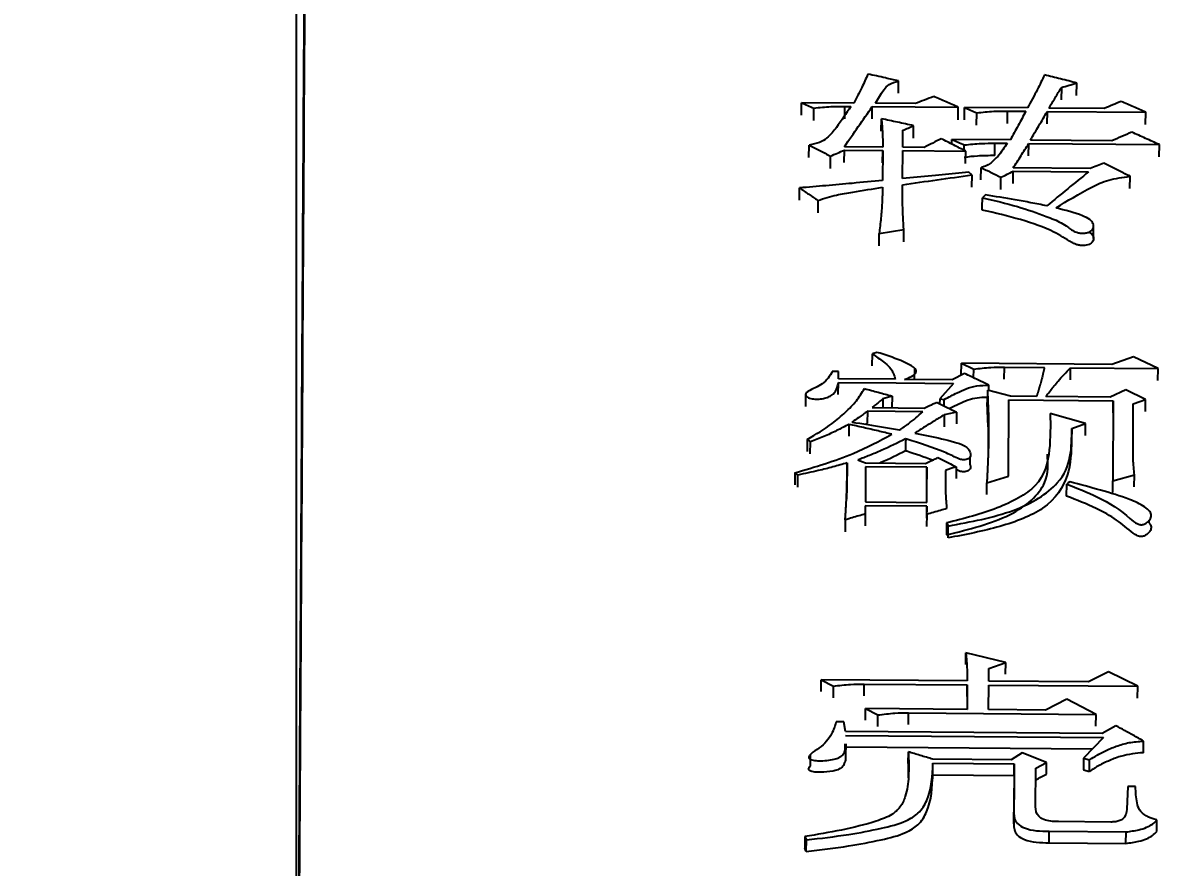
# Model space of a CAD drawing. Header units: millimetres. Extents: x 1726 to 4771, y 590 to 2743.
# Drawn here: x 2452.31 to 2460.39, y 2326.67 to 2332.62 of the extents above; entities that cross this region are included whole.
import ezdxf

# ---------------------------------------------------------------- set-up
doc = ezdxf.new("R2010")
doc.units = ezdxf.units.MM
doc.layers.add('AM_5', color=3, linetype='Continuous', lineweight=25)
doc.styles.add('SLDTEXTSTYLE1', font='txt.shx', dxfattribs={"width": 0.7, "bigfont": 'gbcbig.shx'})
doc.dimstyles.new('SLDDIMSTYLE12$0', dxfattribs={"dimtxt": 12, "dimasz": 10, "dimexe": 0, "dimexo": 0.0625, "dimgap": 0.875, "dimtad": 1, "dimdec": 1, "dimlfac": 1.8, "dimrnd": 1e-09, "dimzin": 12, "dimdsep": 46, "dimtxsty": 'SLDTEXTSTYLE1', "dimcen": 0.09, "dimdle": 8.16, "dimclrd": 3, "dimclre": 3, "dimadec": 0, "dimazin": 3, "dimtfac": 1, "dimtdec": 1, "dimtofl": 0, "dimtmove": 0, "dimatfit": 3, "dimfxl": 0, "dimfrac": 2, "dimtolj": 1, "dimlwd": 5, "dimlwe": 5, "dimarcsym": 0})

# ---------------------------------------------------------------- blocks, each defined once
blk = doc.blocks.new('*D50')
at = {"layer": 'AM_5', "color": 3, "lineweight": 5, "transparency": 16777216}
blk.add_line((2709.5179, 2483.6796), (2315.1182, 2483.6796), dxfattribs=at)
at = {"layer": 'AM_5', "color": 3, "linetype": 'Continuous', "lineweight": 5, "transparency": 16777216}
for p, q in [((2315.1182, 2473.6796), (2315.1182, 2159.8939)), ((2721.1936, 2149.8939), (2315.1182, 2149.8939))]:
    blk.add_line(p, q, dxfattribs=at)
at = {"layer": 'AM_5', "color": 3, "transparency": 16777216}
for points in [[(2313.4515, 2473.6796), (2316.7848, 2473.6796), (2315.1182, 2483.6796)], [(2313.4515, 2159.8939), (2316.7848, 2159.8939), (2315.1182, 2149.8939)]]:
    blk.add_solid(points, dxfattribs=at)
at = {"layer": 'Defpoints', "color": 0, "transparency": 16777216}
for p in [(2709.5804, 2483.6796), (2315.1182, 2149.8939), (2721.2561, 2149.8939)]:
    blk.add_point(p, dxfattribs=at)
at = {"layer": 'AM_5', "color": 0, "transparency": 16777216, "insert": (2300.5289, 2316.7867), "char_height": 12, "attachment_point": 5, "rotation": 90, "style": 'SLDTEXTSTYLE1'}
blk.add_mtext('\\A1;{\\H2.28571x;335}', dxfattribs=at)

msp = doc.modelspace()

# ---------------------------------------------------------------- linework, layer by layer
at = {"color": 7, "linetype": 'Continuous', "lineweight": 25}
for p, q in [((2454.2371, 2279.2009), (2454.2371, 2338.3168)), ((2458.4758, 2332.1236), (2458.4766, 2332.2112)), ((2459.7304, 2332.1085), (2459.7312, 2332.1961)), ((2459.6228, 2332.1643), (2459.622, 2332.0768)), ((2457.7933, 2331.9704), (2457.7941, 2332.0578)), ((2458.1619, 2332.0547), (2457.7941, 2332.0578)), ((2457.8796, 2331.9321), (2457.8804, 2332.0195)), ((2458.0968, 2332.0318), (2458.096, 2331.9444)), ((2458.0968, 2332.0318), (2458.1401, 2332.0314)), ((2458.2907, 2331.9428), (2458.2915, 2332.0302)), ((2458.2915, 2332.0302), (2458.8973, 2332.0251)), ((2458.5945, 2332.0511), (2458.3133, 2332.0535)), ((2458.8965, 2331.9378), (2458.8973, 2332.0251)), ((2458.9398, 2331.9374), (2458.9406, 2332.0248)), ((2459.384, 2332.0211), (2458.9406, 2332.0248)), ((2459.9249, 2332.0166), (2459.5355, 2332.0198)), ((2458.3552, 2331.8576), (2458.356, 2331.9448)), ((2459.0261, 2331.8991), (2459.0269, 2331.9864)), ((2459.2425, 2331.9114), (2459.2433, 2331.9987)), ((2459.2433, 2331.9987), (2459.3731, 2331.9976)), ((2459.5237, 2331.9091), (2459.5245, 2331.9964)), ((2459.5245, 2331.9964), (2460.2168, 2331.9906)), ((2460.216, 2331.9033), (2460.2168, 2331.9906)), ((2458.5063, 2331.7442), (2458.5069, 2331.8631)), ((2458.5821, 2331.8085), (2458.5828, 2331.8956)), ((2458.8524, 2331.7658), (2458.8527, 2331.7985)), ((2459.2638, 2331.7951), (2458.8527, 2331.7985)), ((2459.1547, 2331.6852), (2459.1555, 2331.7722)), ((2459.1555, 2331.7722), (2459.242, 2331.7715)), ((2459.9777, 2331.7891), (2459.4044, 2331.7939)), ((2457.8456, 2331.6724), (2457.8464, 2331.7593)), ((2458.0943, 2331.6369), (2458.0951, 2331.7238)), ((2458.0951, 2331.7238), (2458.3655, 2331.7215)), ((2458.3656, 2331.7454), (2458.0952, 2331.7477)), ((2458.3655, 2331.7215), (2458.3643, 2331.5105)), ((2458.3647, 2331.6347), (2458.3655, 2331.7215)), ((2458.505, 2331.5238), (2458.5061, 2331.7204)), ((2458.5061, 2331.7204), (2458.9496, 2331.7167)), ((2458.6577, 2331.743), (2458.5063, 2331.7442)), ((2458.9387, 2331.7222), (2458.939, 2331.7597)), ((2458.9488, 2331.6298), (2458.9496, 2331.7167)), ((2459.3926, 2331.6832), (2459.3934, 2331.7702)), ((2459.3934, 2331.7702), (2460.3129, 2331.7625)), ((2460.3121, 2331.6756), (2460.3129, 2331.7625)), ((2457.9967, 2331.5948), (2457.9975, 2331.6816)), ((2458.9919, 2331.5486), (2458.9704, 2331.568)), ((2458.9919, 2331.5486), (2458.9911, 2331.462)), ((2459.0563, 2331.5138), (2459.0571, 2331.6009)), ((2459.1966, 2331.4458), (2459.1974, 2331.5324)), ((2459.2842, 2331.575), (2459.8142, 2331.5706)), ((2459.8251, 2331.5945), (2459.2843, 2331.599)), ((2460.1053, 2331.4527), (2460.1061, 2331.5393)), ((2457.7791, 2331.3709), (2457.7799, 2331.4574)), ((2457.909, 2331.3692), (2457.9082, 2331.2829)), ((2459.0885, 2331.4078), (2459.0667, 2331.3886)), ((2458.3397, 2331.0502), (2458.3405, 2331.1362)), ((2458.513, 2331.0781), (2458.5137, 2331.1642)), ((2459.8488, 2331.1), (2459.8496, 2331.1867)), ((2458.2915, 2330.2044), (2458.2923, 2330.2893)), ((2458.3248, 2330.2992), (2458.2923, 2330.2893)), ((2460.1311, 2330.2689), (2459.9793, 2330.2142)), ((2460.3037, 2330.186), (2460.1311, 2330.2689)), ((2458.0535, 2330.1638), (2458.0103, 2330.1642)), ((2458.0532, 2330.1126), (2458.0535, 2330.1638)), ((2458.5895, 2330.1082), (2458.5902, 2330.1871)), ((2458.9185, 2330.1398), (2458.9193, 2330.223)), ((2458.9193, 2330.223), (2459.0056, 2330.1814)), ((2459.9793, 2330.2142), (2458.9193, 2330.223)), ((2459.005, 2330.1202), (2459.0056, 2330.1814)), ((2459.2212, 2330.1102), (2459.222, 2330.195)), ((2459.222, 2330.195), (2459.5033, 2330.1926)), ((2459.6864, 2330.1063), (2459.6871, 2330.1911)), ((2459.6871, 2330.1911), (2460.3037, 2330.186)), ((2460.3029, 2330.1012), (2460.3037, 2330.186)), ((2458.0523, 2330.0023), (2458.0531, 2330.087)), ((2458.4535, 2330.1093), (2458.0532, 2330.1126)), ((2458.8537, 2330.106), (2458.5184, 2330.1088)), ((2458.8644, 2330.0803), (2458.7664, 2329.9731)), ((2458.9405, 2330.1513), (2458.8537, 2330.106)), ((2457.8216, 2330.0036), (2457.8208, 2329.9185)), ((2459.1021, 2330.0321), (2459.1013, 2329.9475)), ((2459.2641, 2329.9896), (2459.1021, 2330.0321)), ((2459.1127, 2330.0293), (2459.1131, 2330.0679)), ((2460.0756, 2330.0342), (2459.9672, 2329.9837)), ((2460.2159, 2329.9662), (2460.0756, 2330.0342)), ((2458.3661, 2329.9713), (2458.3655, 2329.9094)), ((2458.4311, 2329.9914), (2458.4304, 2329.9089)), ((2458.7664, 2329.9731), (2458.766, 2329.9371)), ((2458.7664, 2329.9731), (2458.7988, 2329.9677)), ((2459.1067, 2329.7759), (2459.1013, 2329.947)), ((2459.2499, 2329.4276), (2459.2531, 2329.9639)), ((2459.2531, 2329.9639), (2459.9886, 2329.9578)), ((2459.4479, 2329.988), (2459.2641, 2329.9896)), ((2459.9672, 2329.9837), (2459.5129, 2329.9875)), ((2459.9886, 2329.9578), (2459.9853, 2329.3952)), ((2459.9879, 2329.8733), (2459.9886, 2329.9578)), ((2460.1272, 2329.6195), (2460.1291, 2329.936)), ((2460.1291, 2329.936), (2460.2159, 2329.9662)), ((2460.2151, 2329.8817), (2460.2159, 2329.9662)), ((2458.2574, 2329.8845), (2458.2566, 2329.8)), ((2458.6468, 2329.8812), (2458.2574, 2329.8845)), ((2458.29, 2329.91), (2458.6578, 2329.907)), ((2458.7981, 2329.8593), (2458.7974, 2329.7749)), ((2458.8848, 2329.8792), (2458.884, 2329.7948)), ((2459.793, 2329.7992), (2459.5446, 2329.8686)), ((2458.127, 2329.7923), (2458.1263, 2329.708)), ((2458.2566, 2329.7995), (2458.247, 2329.7925)), ((2459.6954, 2329.7637), (2459.6946, 2329.6794)), ((2459.6954, 2329.7637), (2459.793, 2329.7992)), ((2459.7922, 2329.7148), (2459.793, 2329.7992)), ((2457.8343, 2329.6855), (2457.8559, 2329.6697)), ((2457.8551, 2329.5855), (2457.8559, 2329.6697)), ((2458.1146, 2329.5211), (2458.1138, 2329.4371)), ((2458.2444, 2329.5201), (2458.6663, 2329.5165)), ((2458.9806, 2329.5065), (2458.9811, 2329.5648)), ((2457.7464, 2329.4507), (2457.7456, 2329.3663)), ((2457.7464, 2329.4507), (2457.7679, 2329.4347)), ((2457.7671, 2329.3508), (2457.7679, 2329.4347)), ((2458.2442, 2329.4938), (2458.2428, 2329.2459)), ((2458.6769, 2329.4902), (2458.2442, 2329.4938)), ((2458.6754, 2329.2423), (2458.6769, 2329.4902)), ((2458.6769, 2329.4902), (2458.6762, 2329.4062)), ((2458.8825, 2329.4938), (2458.8817, 2329.4098)), ((2459.9853, 2329.3952), (2460.137, 2329.436)), ((2460.1362, 2329.3521), (2460.137, 2329.436)), ((2459.0974, 2329.2976), (2459.0982, 2329.3815)), ((2459.0982, 2329.3815), (2459.2499, 2329.4276)), ((2459.6598, 2329.2873), (2459.6606, 2329.3715)), ((2459.9845, 2329.3113), (2459.9853, 2329.3952)), ((2458.2426, 2329.2194), (2458.2422, 2329.161)), ((2458.6753, 2329.2158), (2458.2426, 2329.2194)), ((2458.2428, 2329.2459), (2458.6754, 2329.2423)), ((2458.6753, 2329.2158), (2458.6745, 2329.1322)), ((2458.6749, 2329.1574), (2458.6753, 2329.2158)), ((2458.1014, 2329.1196), (2458.1006, 2329.0361)), ((2458.2422, 2329.161), (2458.2415, 2329.0774)), ((2458.6749, 2329.1574), (2458.6741, 2329.0738)), ((2460.2407, 2329.0988), (2460.2409, 2329.1168)), ((2460.2415, 2329.181), (2460.2415, 2329.183)), ((2458.8251, 2328.9928), (2458.8259, 2329.0763)), ((2458.9494, 2328.1011), (2458.9502, 2328.1837)), ((2459.231, 2328.1153), (2458.9502, 2328.1837)), ((2459.1112, 2327.9836), (2459.1118, 2328.0721)), ((2459.1118, 2328.0721), (2459.231, 2328.1153)), ((2459.2303, 2328.0327), (2459.231, 2328.1153)), ((2457.9314, 2327.9111), (2457.9322, 2327.9934)), ((2457.9322, 2327.9934), (2458.0185, 2327.9484)), ((2458.9598, 2327.9849), (2457.9322, 2327.9934)), ((2459.8143, 2327.9778), (2459.1112, 2327.9836)), ((2459.9554, 2328.0485), (2459.8143, 2327.9778)), ((2460.1603, 2327.9472), (2459.9554, 2328.0485)), ((2458.0177, 2327.866), (2458.0185, 2327.9484)), ((2458.2341, 2327.8808), (2458.2349, 2327.9632)), ((2458.2349, 2327.9632), (2458.9596, 2327.9572)), ((2458.9596, 2327.9572), (2458.9586, 2327.7848)), ((2458.9589, 2327.8748), (2458.9596, 2327.9572)), ((2459.11, 2327.7835), (2459.1111, 2327.9559)), ((2459.1111, 2327.9559), (2460.1603, 2327.9472)), ((2460.1595, 2327.8648), (2460.1603, 2327.9472)), ((2459.6621, 2327.8569), (2459.5102, 2327.7802)), ((2459.867, 2327.7494), (2459.6621, 2327.8569)), ((2458.2439, 2327.7086), (2458.2446, 2327.7907)), ((2458.2446, 2327.7907), (2458.3309, 2327.7454)), ((2458.9586, 2327.7848), (2458.2446, 2327.7907)), ((2458.3301, 2327.6633), (2458.3309, 2327.7454)), ((2458.5466, 2327.6782), (2458.5473, 2327.7603)), ((2458.5473, 2327.7603), (2459.867, 2327.7494)), ((2459.5102, 2327.7802), (2459.11, 2327.7835)), ((2459.8662, 2327.6672), (2459.867, 2327.7494)), ((2458.0926, 2327.6971), (2458.0385, 2327.6975)), ((2458.103, 2327.6298), (2458.0926, 2327.6971)), ((2460.0071, 2327.6699), (2459.9094, 2327.6148)), ((2458.1028, 2327.6017), (2459.9201, 2327.5866)), ((2459.9094, 2327.6148), (2458.103, 2327.6298)), ((2459.9201, 2327.5866), (2459.7785, 2327.4416)), ((2458.1063, 2327.4603), (2458.1071, 2327.5427)), ((2459.8408, 2327.5053), (2458.1068, 2327.5198)), ((2460.2004, 2327.4799), (2460.2012, 2327.5618)), ((2457.8553, 2327.4668), (2457.8545, 2327.3845)), ((2458.5449, 2327.4038), (2458.5456, 2327.4856)), ((2459.27, 2327.4289), (2458.7184, 2327.4335)), ((2459.3461, 2327.479), (2459.27, 2327.4289)), ((2459.5187, 2327.4099), (2459.3461, 2327.479)), ((2459.7785, 2327.4416), (2459.7778, 2327.3598)), ((2459.7785, 2327.4416), (2459.8217, 2327.4299)), ((2459.821, 2327.3482), (2459.8217, 2327.4299)), ((2458.5449, 2327.4038), (2458.5455, 2327.3028)), ((2458.7174, 2327.3236), (2458.7182, 2327.4053)), ((2458.7178, 2327.2956), (2458.7186, 2327.3778)), ((2458.7182, 2327.4053), (2459.2915, 2327.4005)), ((2459.2915, 2327.4005), (2459.2894, 2327.0599)), ((2459.2907, 2327.3188), (2459.2915, 2327.4005)), ((2459.4411, 2327.0986), (2459.4428, 2327.371)), ((2459.4428, 2327.371), (2459.5187, 2327.4099)), ((2459.518, 2327.3282), (2459.5187, 2327.4099)), ((2459.7778, 2327.3598), (2459.821, 2327.3482)), ((2458.7174, 2327.3236), (2459.2907, 2327.3188)), ((2459.2907, 2327.3188), (2459.2886, 2326.9787)), ((2460.1451, 2327.2406), (2460.091, 2327.241)), ((2459.2893, 2327.0464), (2459.2885, 2326.965)), ((2459.2886, 2326.9787), (2459.2894, 2327.0599)), ((2459.9704, 2326.9914), (2459.6027, 2326.9945)), ((2460.2943, 2326.9247), (2460.2951, 2327.0059)), ((2457.8171, 2326.8891), (2457.8278, 2326.866)), ((2457.827, 2326.785), (2457.8278, 2326.866)), ((2459.5366, 2326.8453), (2459.5373, 2326.9264)), ((2459.5373, 2326.9264), (2460.0782, 2326.9219)), ((2460.0774, 2326.8408), (2460.0782, 2326.9219)), ((2457.827, 2326.785), (2457.8164, 2326.8081)), ((2459.5366, 2326.8453), (2460.0774, 2326.8408))]:
    msp.add_line(p, q, dxfattribs=at)
at = {"color": 7, "linetype": 'Continuous', "lineweight": 25, "flags": 128}
for points in [[(2458.9704, 2331.568), (2458.7377, 2331.5459), (2458.505, 2331.5238)], [(2459.2834, 2331.4883), (2459.2836, 2331.5099), (2459.2838, 2331.5319), (2459.2842, 2331.575)], [(2459.0659, 2331.3022), (2459.0661, 2331.3234), (2459.0663, 2331.3451), (2459.0665, 2331.3669), (2459.0667, 2331.3886)], [(2458.3405, 2331.1362), (2458.4271, 2331.1502), (2458.5137, 2331.1642)], [(2458.0531, 2330.087), (2458.4587, 2330.0836), (2458.8644, 2330.0803)], [(2458.4311, 2329.9914), (2458.3986, 2329.9813), (2458.3661, 2329.9713)], [(2458.7984, 2329.9214), (2458.7985, 2329.9399), (2458.7988, 2329.9677)], [(2458.8848, 2329.8792), (2458.8415, 2329.8693), (2458.7981, 2329.8593)], [(2457.8343, 2329.6855), (2457.834, 2329.6547), (2457.8338, 2329.6278), (2457.8336, 2329.6013)], [(2458.5268, 2329.6902), (2458.5265, 2329.6655), (2458.5263, 2329.6407), (2458.526, 2329.6056)], [(2458.1904, 2329.5415), (2458.2174, 2329.5308), (2458.2444, 2329.5201)], [(2458.8825, 2329.4938), (2458.8445, 2329.481), (2458.8066, 2329.4681)], [(2459.6823, 2329.3872), (2459.6714, 2329.3793), (2459.6606, 2329.3715)], [(2458.8152, 2329.0977), (2458.8149, 2329.0636), (2458.8146, 2329.0387), (2458.8144, 2329.0142)], [(2457.8171, 2326.8891), (2457.8168, 2326.8557), (2457.8166, 2326.8319), (2457.8164, 2326.8081)]]:
    msp.add_lwpolyline(points, dxfattribs=at)
at = {"color": 7, "linetype": 'Continuous', "lineweight": 25}
for points, knots in [([(2454.322, 2341.0656), (2454.3233, 2340.8359), (2454.3263, 2340.3377), (2454.3229, 2338.8801), (2454.3158, 2336.931), (2454.3067, 2334.9759), (2454.2912, 2332.0855), (2454.2754, 2329.3967), (2454.2561, 2326.282), (2454.2438, 2324.4175), (2454.2371, 2323.4039)], [0, 0, 0, 0, 0.143886, 0.311959, 0.395914, 0.563991, 0.647947, 0.816024, 0.899979, 1, 1, 1, 1]), ([(2454.2371, 2323.6491), (2454.2435, 2324.6243), (2454.2553, 2326.4352), (2454.2739, 2329.4595), (2454.289, 2332.0737), (2454.3035, 2334.8633), (2454.314, 2337.197), (2454.3186, 2338.8692), (2454.3194, 2340.1128), (2454.316, 2340.4141), (2454.3137, 2340.6181)], [0, 0, 0, 0, 0.095085, 0.176588, 0.339758, 0.42126, 0.584429, 0.747594, 0.829097, 1, 1, 1, 1]), ([(2458.2604, 2332.2595), (2458.2468, 2332.2277), (2458.2253, 2332.1776), (2458.1907, 2332.1095), (2458.1715, 2332.073), (2458.1619, 2332.0547)], [0, 0, 0, 0, 0.465077, 0.7325155, 1, 1, 1, 1]), ([(2458.4765, 2332.2112), (2458.4459, 2332.218), (2458.3945, 2332.2295), (2458.3225, 2332.2457), (2458.2811, 2332.2549), (2458.2604, 2332.2595)], [0, 0, 0, 0, 0.425233, 0.712616, 1, 1, 1, 1]), ([(2458.3133, 2332.0535), (2458.3322, 2332.0855), (2458.3587, 2332.1302), (2458.4039, 2332.1885), (2458.4521, 2332.2036), (2458.4765, 2332.2112)], [0, 0, 0, 0, 0.554938, 0.774738, 1, 1, 1, 1]), ([(2459.5044, 2332.2538), (2459.4878, 2332.2187), (2459.4613, 2332.1623), (2459.4195, 2332.0848), (2459.3959, 2332.0423), (2459.384, 2332.0211)], [0, 0, 0, 0, 0.452168, 0.726066, 1, 1, 1, 1]), ([(2459.7312, 2332.1961), (2459.6934, 2332.2057), (2459.6178, 2332.225), (2459.5422, 2332.2442), (2459.5044, 2332.2538)], [0, 0, 0, 0, 0.499999, 1, 1, 1, 1]), ([(2459.6228, 2332.1643), (2459.6409, 2332.1696), (2459.677, 2332.1802), (2459.7131, 2332.1908), (2459.7312, 2332.1961)], [0, 0, 0, 0, 0.499998, 1, 1, 1, 1]), ([(2458.7246, 2332.1017), (2458.703, 2332.0932), (2458.6596, 2332.0764), (2458.6162, 2332.0596), (2458.5945, 2332.0511)], [0, 0, 0, 0, 0.499998, 1, 1, 1, 1]), ([(2458.8973, 2332.0251), (2458.8685, 2332.0379), (2458.811, 2332.0634), (2458.7534, 2332.0889), (2458.7246, 2332.1017)], [0, 0, 0, 0, 0.5, 1, 1, 1, 1]), ([(2459.5355, 2332.0198), (2459.55, 2332.044), (2459.5792, 2332.0923), (2459.6083, 2332.1403), (2459.6228, 2332.1643)], [0, 0, 0, 0, 0.499999, 1, 1, 1, 1]), ([(2457.7941, 2332.0578), (2457.8085, 2332.0514), (2457.8373, 2332.0386), (2457.866, 2332.0259), (2457.8804, 2332.0195)], [0, 0, 0, 0, 0.5, 1, 1, 1, 1]), ([(2458.1401, 2332.0314), (2458.1079, 2331.9817), (2458.0587, 2331.906), (2457.9901, 2331.8196), (2457.9241, 2331.7743), (2457.8726, 2331.7643), (2457.8465, 2331.7593)], [0, 0, 0, 0, 0.493619, 0.752072, 0.87418, 1, 1, 1, 1]), ([(2457.8804, 2332.0195), (2457.9202, 2332.0238), (2457.9914, 2332.0316), (2458.0645, 2332.0317), (2458.0968, 2332.0318)], [0, 0, 0, 0, 0.558835, 1, 1, 1, 1]), ([(2458.0952, 2331.7477), (2458.1279, 2331.795), (2458.1934, 2331.8896), (2458.2588, 2331.9833), (2458.2915, 2332.0302)], [0, 0, 0, 0, 0.5, 1, 1, 1, 1]), ([(2458.9406, 2332.0248), (2458.9549, 2332.0184), (2458.9837, 2332.0056), (2459.0125, 2331.9928), (2459.0269, 2331.9864)], [0, 0, 0, 0, 0.5, 1, 1, 1, 1]), ([(2460.0442, 2332.0672), (2460.0243, 2332.0588), (2459.9845, 2332.0419), (2459.9448, 2332.025), (2459.9249, 2332.0166)], [0, 0, 0, 0, 0.499999, 1, 1, 1, 1]), ([(2460.2168, 2331.9906), (2460.188, 2332.0034), (2460.1305, 2332.029), (2460.0729, 2332.0545), (2460.0442, 2332.0672)], [0, 0, 0, 0, 0.5, 1, 1, 1, 1]), ([(2458.356, 2331.9448), (2458.3574, 2331.9279), (2458.3604, 2331.8942), (2458.3645, 2331.8278), (2458.3652, 2331.7781), (2458.3656, 2331.7454)], [0, 0, 0, 0, 0.2547769, 0.5095601, 1, 1, 1, 1]), ([(2458.5828, 2331.8956), (2458.545, 2331.9038), (2458.4694, 2331.9202), (2458.3938, 2331.9366), (2458.356, 2331.9448)], [0, 0, 0, 0, 0.499999, 1, 1, 1, 1]), ([(2459.0269, 2331.9864), (2459.0667, 2331.9907), (2459.1378, 2331.9985), (2459.211, 2331.9986), (2459.2433, 2331.9987)], [0, 0, 0, 0, 0.558835, 1, 1, 1, 1]), ([(2459.3731, 2331.9976), (2459.3549, 2331.964), (2459.3184, 2331.8967), (2459.282, 2331.829), (2459.2638, 2331.7951)], [0, 0, 0, 0, 0.5, 1, 1, 1, 1]), ([(2459.4044, 2331.7939), (2459.4244, 2331.8278), (2459.4645, 2331.8955), (2459.5045, 2331.9627), (2459.5245, 2331.9964)], [0, 0, 0, 0, 0.5, 1, 1, 1, 1]), ([(2458.5069, 2331.8631), (2458.5196, 2331.8685), (2458.5449, 2331.8794), (2458.5702, 2331.8902), (2458.5828, 2331.8956)], [0, 0, 0, 0, 0.500001, 1, 1, 1, 1]), ([(2458.777, 2331.8039), (2458.7571, 2331.7937), (2458.7174, 2331.7735), (2458.6776, 2331.7531), (2458.6577, 2331.743)], [0, 0, 0, 0, 0.499998, 1, 1, 1, 1]), ([(2458.9496, 2331.7167), (2458.9209, 2331.7312), (2458.8633, 2331.7603), (2458.8058, 2331.7894), (2458.777, 2331.8039)], [0, 0, 0, 0, 0.5, 1, 1, 1, 1]), ([(2458.8527, 2331.7985), (2458.8671, 2331.792), (2458.8959, 2331.7791), (2458.9247, 2331.7662), (2458.939, 2331.7597)], [0, 0, 0, 0, 0.5, 1, 1, 1, 1]), ([(2458.939, 2331.7597), (2458.9788, 2331.7641), (2459.05, 2331.772), (2459.1232, 2331.7721), (2459.1555, 2331.7722)], [0, 0, 0, 0, 0.558835, 1, 1, 1, 1]), ([(2460.1187, 2331.8497), (2460.0952, 2331.8396), (2460.0482, 2331.8194), (2460.0012, 2331.7992), (2459.9777, 2331.7891)], [0, 0, 0, 0, 0.499999, 1, 1, 1, 1]), ([(2460.3129, 2331.7625), (2460.2805, 2331.7771), (2460.2158, 2331.8062), (2460.151, 2331.8352), (2460.1187, 2331.8497)], [0, 0, 0, 0, 0.5, 1, 1, 1, 1]), ([(2457.8465, 2331.7593), (2457.8716, 2331.7463), (2457.922, 2331.7205), (2457.9723, 2331.6946), (2457.9975, 2331.6816)], [0, 0, 0, 0, 0.4999996, 1, 1, 1, 1]), ([(2457.9975, 2331.6816), (2458.0138, 2331.6886), (2458.0463, 2331.7027), (2458.0788, 2331.7168), (2458.0951, 2331.7238)], [0, 0, 0, 0, 0.500002, 1, 1, 1, 1]), ([(2459.242, 2331.7715), (2459.2216, 2331.7405), (2459.1905, 2331.6932), (2459.1384, 2331.6418), (2459.1015, 2331.6129), (2459.072, 2331.605), (2459.0571, 2331.6009)], [0, 0, 0, 0, 0.494008, 0.754052, 0.875824, 1, 1, 1, 1]), ([(2459.2843, 2331.599), (2459.3025, 2331.6276), (2459.3389, 2331.6849), (2459.3752, 2331.7418), (2459.3934, 2331.7702)], [0, 0, 0, 0, 0.5, 1, 1, 1, 1]), ([(2459.1547, 2331.6848), (2459.1136, 2331.6846), (2459.0403, 2331.6842), (2458.9694, 2331.6759), (2458.9383, 2331.6723)], [0, 0, 0, 0, 0.5610853, 1, 1, 1, 1]), ([(2459.9227, 2331.6321), (2459.9064, 2331.6258), (2459.8739, 2331.6133), (2459.8414, 2331.6008), (2459.8251, 2331.5945)], [0, 0, 0, 0, 0.499999, 1, 1, 1, 1]), ([(2460.1061, 2331.5393), (2460.0825, 2331.5513), (2460.0401, 2331.5727), (2459.979, 2331.6036), (2459.9415, 2331.6226), (2459.9227, 2331.6321)], [0, 0, 0, 0, 0.386049, 0.693024, 1, 1, 1, 1]), ([(2458.5048, 2331.4803), (2458.5859, 2331.4917), (2458.7483, 2331.5145), (2458.9107, 2331.5372), (2458.9919, 2331.5486)], [0, 0, 0, 0, 0.5, 1, 1, 1, 1]), ([(2459.0571, 2331.6009), (2459.0691, 2331.5951), (2459.0932, 2331.5833), (2459.1399, 2331.5605), (2459.1747, 2331.5435), (2459.1974, 2331.5324)], [0, 0, 0, 0, 0.2570939, 0.5141878, 1, 1, 1, 1]), ([(2459.1974, 2331.5324), (2459.2118, 2331.5395), (2459.2408, 2331.5537), (2459.2697, 2331.5679), (2459.2842, 2331.575)], [0, 0, 0, 0, 0.500001, 1, 1, 1, 1]), ([(2459.8142, 2331.5706), (2459.7653, 2331.5309), (2459.6675, 2331.4515), (2459.5696, 2331.3714), (2459.5207, 2331.3314)], [0, 0, 0, 0, 0.5, 1, 1, 1, 1]), ([(2459.5856, 2331.3163), (2459.6659, 2331.3664), (2459.7783, 2331.4366), (2459.9511, 2331.5183), (2460.054, 2331.5322), (2460.1061, 2331.5393)], [0, 0, 0, 0, 0.553442, 0.773992, 1, 1, 1, 1]), ([(2458.3643, 2331.5105), (2458.2932, 2331.5034), (2458.1605, 2331.4901), (2457.9656, 2331.4728), (2457.8418, 2331.4625), (2457.7799, 2331.4574)], [0, 0, 0, 0, 0.366425, 0.683185, 1, 1, 1, 1]), ([(2457.7799, 2331.4574), (2457.8014, 2331.4427), (2457.8444, 2331.4134), (2457.8875, 2331.384), (2457.909, 2331.3692)], [0, 0, 0, 0, 0.5, 1, 1, 1, 1]), ([(2457.909, 2331.3692), (2457.9518, 2331.3829), (2458.0291, 2331.4075), (2458.1859, 2331.4339), (2458.2944, 2331.4511), (2458.364, 2331.4622)], [0, 0, 0, 0, 0.308167, 0.555958, 1, 1, 1, 1]), ([(2458.364, 2331.4622), (2458.3633, 2331.4257), (2458.362, 2331.3534), (2458.353, 2331.2448), (2458.3447, 2331.1724), (2458.3405, 2331.1362)], [0, 0, 0, 0, 0.337206, 0.668546, 1, 1, 1, 1]), ([(2458.5137, 2331.1642), (2458.5101, 2331.2221), (2458.5064, 2331.2814), (2458.5052, 2331.342), (2458.5051, 2331.3465), (2458.5051, 2331.3509), (2458.505, 2331.3554), (2458.5049, 2331.3599), (2458.5049, 2331.3644), (2458.5048, 2331.3688), (2458.5048, 2331.3733), (2458.5047, 2331.3793), (2458.5047, 2331.3852), (2458.5047, 2331.3912), (2458.5046, 2331.3956), (2458.5046, 2331.4001), (2458.5046, 2331.4046), (2458.5046, 2331.409), (2458.5046, 2331.4135), (2458.5046, 2331.418), (2458.5046, 2331.4239), (2458.5046, 2331.4299), (2458.5046, 2331.4358), (2458.5046, 2331.4403), (2458.5046, 2331.4447), (2458.5046, 2331.4492), (2458.5046, 2331.4536), (2458.5047, 2331.4581), (2458.5047, 2331.4625), (2458.5047, 2331.467), (2458.5047, 2331.4729), (2458.5047, 2331.4774), (2458.5048, 2331.4803)], [0, 0, 0, 0, 0.54643, 0.560604, 0.574777, 0.588951, 0.603124, 0.617298, 0.631471, 0.645645, 0.659818, 0.673992, 0.702338, 0.716512, 0.730685, 0.744859, 0.759032, 0.773206, 0.787379, 0.801553, 0.815726, 0.844073, 0.858247, 0.87242, 0.886594, 0.900767, 0.914941, 0.929114, 0.943288, 0.957461, 0.971635, 1, 1, 1, 1]), ([(2459.0667, 2331.3886), (2459.1507, 2331.3688), (2459.3084, 2331.3315), (2459.4895, 2331.268), (2459.6098, 2331.2207), (2459.6627, 2331.1858), (2459.6933, 2331.1619), (2459.7225, 2331.1458), (2459.7548, 2331.1389), (2459.7817, 2331.1381), (2459.8071, 2331.1418), (2459.8269, 2331.1495), (2459.8421, 2331.162), (2459.8514, 2331.1818), (2459.8492, 2331.2081), (2459.8227, 2331.2376), (2459.7371, 2331.2782), (2459.6502, 2331.3), (2459.5856, 2331.3163)], [0, 0, 0, 0, 0.197624, 0.371591, 0.471167, 0.521337, 0.556787, 0.592598, 0.61138, 0.630161, 0.649113, 0.666951, 0.682877, 0.711545, 0.752921, 0.793459, 0.846543, 1, 1, 1, 1]), ([(2459.5207, 2331.3314), (2459.4835, 2331.3386), (2459.4091, 2331.3531), (2459.2658, 2331.3797), (2459.1581, 2331.3968), (2459.0885, 2331.4078)], [0, 0, 0, 0, 0.260983, 0.521979, 1, 1, 1, 1]), ([(2459.8188, 2331.1473), (2459.8245, 2331.1436), (2459.8423, 2331.1321), (2459.851, 2331.1084), (2459.8475, 2331.0852), (2459.8349, 2331.0691), (2459.819, 2331.0595), (2459.7985, 2331.0538), (2459.7747, 2331.0515), (2459.7494, 2331.0529), (2459.7206, 2331.0601), (2459.6627, 2331.0932), (2459.4914, 2331.2018), (2459.249, 2331.2587), (2459.0659, 2331.3017)], [0, 0, 0, 0, 0.024963, 0.077854, 0.124717, 0.149796, 0.170603, 0.191447, 0.21226, 0.235317, 0.259225, 0.296685, 0.468939, 1, 1, 1, 1]), ([(2458.2923, 2330.2893), (2458.3187, 2330.2707), (2458.362, 2330.24), (2458.4163, 2330.1952), (2458.4429, 2330.1528), (2458.4499, 2330.1238), (2458.4535, 2330.1093)], [0, 0, 0, 0, 0.34464, 0.565757, 0.783533, 1, 1, 1, 1]), ([(2458.5184, 2330.1088), (2458.5357, 2330.1151), (2458.5698, 2330.1275), (2458.6045, 2330.154), (2458.5976, 2330.1835), (2458.5573, 2330.2125), (2458.4688, 2330.2537), (2458.382, 2330.2811), (2458.3248, 2330.2992)], [0, 0, 0, 0, 0.121652, 0.238643, 0.329835, 0.425879, 0.621221, 1, 1, 1, 1]), ([(2458.0103, 2330.1642), (2457.9923, 2330.1332), (2457.9599, 2330.0773), (2457.8632, 2330.0395), (2457.8215, 2330.0112), (2457.8207, 2329.9976), (2457.8289, 2329.9871), (2457.8414, 2329.9794), (2457.8647, 2329.9723), (2457.8983, 2329.969), (2457.9383, 2329.9716), (2457.9742, 2329.9804), (2458.0175, 2330.0003), (2458.0431, 2330.039), (2458.0498, 2330.071), (2458.0531, 2330.087)], [0, 0, 0, 0, 0.230957, 0.41792, 0.453924, 0.487897, 0.511171, 0.535166, 0.56028, 0.61217, 0.662892, 0.713404, 0.762519, 0.88154, 1, 1, 1, 1]), ([(2459.0056, 2330.1814), (2459.0454, 2330.1862), (2459.1166, 2330.1947), (2459.1897, 2330.1949), (2459.222, 2330.195)], [0, 0, 0, 0, 0.558835, 1, 1, 1, 1]), ([(2459.5033, 2330.1926), (2459.5029, 2330.1911), (2459.5022, 2330.1881), (2459.5014, 2330.1844), (2459.5006, 2330.1807), (2459.4999, 2330.1777), (2459.4992, 2330.1747), (2459.4985, 2330.1717), (2459.4978, 2330.1687), (2459.497, 2330.1649), (2459.4963, 2330.1619), (2459.4954, 2330.1582), (2459.4946, 2330.1545), (2459.4935, 2330.15), (2459.4925, 2330.1455), (2459.4914, 2330.141), (2459.4903, 2330.1365), (2459.4881, 2330.1275), (2459.4833, 2330.108), (2459.478, 2330.0886), (2459.4737, 2330.0736), (2459.472, 2330.0676), (2459.4703, 2330.0616), (2459.4681, 2330.0542), (2459.4663, 2330.0482), (2459.4645, 2330.0422), (2459.4632, 2330.0377), (2459.462, 2330.034), (2459.4609, 2330.0302), (2459.46, 2330.0272), (2459.4591, 2330.0242), (2459.4582, 2330.0212), (2459.4573, 2330.0182), (2459.4561, 2330.0145), (2459.4552, 2330.0115), (2459.454, 2330.0078), (2459.4531, 2330.0048), (2459.4522, 2330.0018), (2459.4513, 2329.9988), (2459.4503, 2329.9958), (2459.4492, 2329.992), (2459.4484, 2329.9896), (2459.4479, 2329.988)], [0, 0, 0, 0, 0.021952, 0.043903, 0.054879, 0.07683, 0.087806, 0.098782, 0.120733, 0.131709, 0.15366, 0.164636, 0.186587, 0.208539, 0.23049, 0.252442, 0.274393, 0.296345, 0.384151, 0.559767, 0.581718, 0.603669, 0.647572, 0.669524, 0.713427, 0.735378, 0.75733, 0.779281, 0.790257, 0.812208, 0.823184, 0.83416, 0.856111, 0.867087, 0.889038, 0.900014, 0.921965, 0.932941, 0.943917, 0.965868, 0.976844, 1, 1, 1, 1]), ([(2459.5129, 2329.9875), (2459.5302, 2330.01), (2459.5498, 2330.0353), (2459.5787, 2330.0717), (2459.616, 2330.118), (2459.6568, 2330.1599), (2459.6871, 2330.1911)], [0, 0, 0, 0, 0.325176, 0.365823, 0.528414, 1, 1, 1, 1]), ([(2459.1131, 2330.0679), (2459.0882, 2330.08), (2459.047, 2330.0999), (2458.9895, 2330.1277), (2458.9568, 2330.1434), (2458.9405, 2330.1513)], [0, 0, 0, 0, 0.432628, 0.7163138, 1, 1, 1, 1]), ([(2457.8343, 2329.6855), (2457.8951, 2329.722), (2457.9947, 2329.7817), (2458.1032, 2329.8758), (2458.184, 2329.9575), (2458.2192, 2330.0155), (2458.2367, 2330.0444)], [0, 0, 0, 0, 0.3443603, 0.5646838, 0.783385, 1, 1, 1, 1]), ([(2458.2367, 2330.0444), (2458.2691, 2330.0356), (2458.3339, 2330.0179), (2458.3987, 2330.0002), (2458.4311, 2329.9914)], [0, 0, 0, 0, 0.5, 1, 1, 1, 1]), ([(2458.7988, 2329.9677), (2458.8288, 2329.9834), (2458.8783, 2330.0093), (2458.9505, 2330.0439), (2459.0264, 2330.0658), (2459.0839, 2330.0672), (2459.1131, 2330.0679)], [0, 0, 0, 0, 0.334385, 0.552202, 0.773272, 1, 1, 1, 1]), ([(2459.1021, 2330.0321), (2459.1043, 2329.9839), (2459.1089, 2329.8875), (2459.1111, 2329.7782), (2459.1106, 2329.7158), (2459.1104, 2329.7006), (2459.1104, 2329.696), (2459.1103, 2329.6914), (2459.1102, 2329.6869), (2459.1102, 2329.6823), (2459.11, 2329.6762), (2459.1099, 2329.6701), (2459.1098, 2329.664), (2459.1097, 2329.6594), (2459.1096, 2329.6548), (2459.1095, 2329.6503), (2459.1094, 2329.6457), (2459.1093, 2329.6411), (2459.1091, 2329.635), (2459.1089, 2329.6289), (2459.1087, 2329.6228), (2459.1086, 2329.6182), (2459.1085, 2329.6136), (2459.1083, 2329.609), (2459.1082, 2329.6044), (2459.108, 2329.5999), (2459.1079, 2329.5953), (2459.1077, 2329.5907), (2459.1075, 2329.5846), (2459.1073, 2329.5784), (2459.107, 2329.5723), (2459.1069, 2329.5677), (2459.1067, 2329.5631), (2459.1065, 2329.5586), (2459.1063, 2329.554), (2459.1061, 2329.5494), (2459.1059, 2329.5432), (2459.1056, 2329.5371), (2459.1054, 2329.531), (2459.1052, 2329.5264), (2459.105, 2329.5218), (2459.1048, 2329.5172), (2459.1046, 2329.5126), (2459.1044, 2329.508), (2459.1041, 2329.5034), (2459.1039, 2329.4988), (2459.1036, 2329.4926), (2459.1034, 2329.4865), (2459.1031, 2329.4804), (2459.1029, 2329.4757), (2459.1026, 2329.4711), (2459.1024, 2329.4665), (2459.1022, 2329.4619), (2459.102, 2329.4573), (2459.1017, 2329.4512), (2459.1014, 2329.445), (2459.101, 2329.4389), (2459.1008, 2329.4342), (2459.1006, 2329.4296), (2459.1004, 2329.425), (2459.1001, 2329.4204), (2459.0999, 2329.4158), (2459.0997, 2329.4112), (2459.0993, 2329.405), (2459.099, 2329.3988), (2459.0987, 2329.3927), (2459.0985, 2329.3874), (2459.0983, 2329.3837), (2459.0982, 2329.3815)], [0, 0, 0, 0, 0.22469, 0.449389, 0.505561, 0.512583, 0.519604, 0.526626, 0.533647, 0.540669, 0.547691, 0.561734, 0.568755, 0.575777, 0.582798, 0.58982, 0.596841, 0.603863, 0.610884, 0.624927, 0.631949, 0.638971, 0.645992, 0.653014, 0.660035, 0.667057, 0.674078, 0.6811, 0.688121, 0.702164, 0.709186, 0.716207, 0.723229, 0.730251, 0.737272, 0.744294, 0.751315, 0.765358, 0.77238, 0.779401, 0.786423, 0.793444, 0.800466, 0.807487, 0.814509, 0.821531, 0.828552, 0.842595, 0.849617, 0.856638, 0.86366, 0.870681, 0.877703, 0.884724, 0.891746, 0.905789, 0.912811, 0.919832, 0.926854, 0.933875, 0.940897, 0.947918, 0.95494, 0.961961, 0.976004, 0.983026, 0.990048, 1, 1, 1, 1]), ([(2458.3661, 2329.9713), (2458.3569, 2329.9639), (2458.3397, 2329.95), (2458.3143, 2329.9296), (2458.2981, 2329.9166), (2458.29, 2329.91)], [0, 0, 0, 0, 0.361282, 0.680641, 1, 1, 1, 1]), ([(2458.6578, 2329.907), (2458.6703, 2329.9128), (2458.691, 2329.9225), (2458.72, 2329.936), (2458.7364, 2329.9437), (2458.7446, 2329.9475)], [0, 0, 0, 0, 0.432649, 0.716324, 1, 1, 1, 1]), ([(2458.7446, 2329.9475), (2458.757, 2329.9415), (2458.7819, 2329.9294), (2458.8286, 2329.9066), (2458.8629, 2329.8899), (2458.8848, 2329.8792)], [0, 0, 0, 0, 0.2662423, 0.5324847, 1, 1, 1, 1]), ([(2459.1123, 2329.9827), (2459.0899, 2329.9823), (2459.0455, 2329.9813), (2458.976, 2329.9688), (2458.9162, 2329.9426), (2458.8688, 2329.9199), (2458.843, 2329.9063), (2458.8364, 2329.9028)], [0, 0, 0, 0, 0.2046919, 0.4067461, 0.662125, 0.9148704, 1, 1, 1, 1]), ([(2458.2574, 2329.8845), (2458.2475, 2329.8772), (2458.2278, 2329.8626), (2458.192, 2329.8368), (2458.1651, 2329.8187), (2458.1488, 2329.8077)], [0, 0, 0, 0, 0.280921, 0.561854, 1, 1, 1, 1]), ([(2458.4838, 2329.753), (2458.5047, 2329.7673), (2458.5451, 2329.7948), (2458.5993, 2329.8377), (2458.631, 2329.8667), (2458.6468, 2329.8812)], [0, 0, 0, 0, 0.349925, 0.674457, 1, 1, 1, 1]), ([(2458.7981, 2329.8593), (2458.7758, 2329.8454), (2458.7302, 2329.8172), (2458.6615, 2329.7746), (2458.615, 2329.7457), (2458.5918, 2329.7313)], [0, 0, 0, 0, 0.3248797, 0.6624397, 1, 1, 1, 1]), ([(2459.5446, 2329.8686), (2459.5457, 2329.7838), (2459.5478, 2329.6144), (2459.4944, 2329.3621), (2459.178, 2329.1911), (2458.9377, 2329.1292), (2458.8152, 2329.0977)], [0, 0, 0, 0, 0.2736561, 0.5467644, 0.7688729, 1, 1, 1, 1]), ([(2458.127, 2329.7923), (2458.0983, 2329.7774), (2458.0417, 2329.7479), (2457.953, 2329.7056), (2457.8883, 2329.6817), (2457.8559, 2329.6697)], [0, 0, 0, 0, 0.338451, 0.66812, 1, 1, 1, 1]), ([(2458.4295, 2329.7222), (2458.3974, 2329.73), (2458.3314, 2329.7461), (2458.2306, 2329.7695), (2458.1616, 2329.7847), (2458.127, 2329.7923)], [0, 0, 0, 0, 0.320379, 0.660141, 1, 1, 1, 1]), ([(2458.1488, 2329.8077), (2458.2228, 2329.7968), (2458.3354, 2329.7803), (2458.4459, 2329.76), (2458.4838, 2329.753)], [0, 0, 0, 0, 0.65698, 1, 1, 1, 1]), ([(2458.8259, 2329.0763), (2458.9854, 2329.1057), (2459.2962, 2329.1628), (2459.6976, 2329.4077), (2459.6962, 2329.6296), (2459.6954, 2329.7637)], [0, 0, 0, 0, 0.294377, 0.573566, 1, 1, 1, 1]), ([(2459.1074, 2329.7777), (2459.1081, 2329.7386), (2459.1091, 2329.678), (2459.1074, 2329.5911), (2459.1062, 2329.5523), (2459.1058, 2329.542), (2459.1056, 2329.537), (2459.1057, 2329.5379), (2459.1057, 2329.538)], [0, 0, 0, 0, 0.528358, 0.819444, 0.91254, 0.96988, 0.997356, 1, 1, 1, 1]), ([(2457.7464, 2329.4507), (2457.8884, 2329.4926), (2458.14, 2329.5668), (2458.3416, 2329.6751), (2458.4295, 2329.7222)], [0, 0, 0, 0, 0.56421, 1, 1, 1, 1]), ([(2458.5267, 2329.6902), (2458.4703, 2329.6618), (2458.3891, 2329.6209), (2458.2735, 2329.5734), (2458.2182, 2329.5521), (2458.1904, 2329.5415)], [0, 0, 0, 0, 0.5323403, 0.7660465, 1, 1, 1, 1]), ([(2458.5918, 2329.7313), (2458.6231, 2329.7248), (2458.7172, 2329.7055), (2458.8351, 2329.6792), (2458.9298, 2329.6493), (2458.9684, 2329.6232), (2458.9794, 2329.5988), (2458.985, 2329.5776), (2458.9822, 2329.5633), (2458.9736, 2329.5535), (2458.9605, 2329.5468), (2458.9443, 2329.5429), (2458.9274, 2329.5423), (2458.9086, 2329.5456), (2458.8671, 2329.5644), (2458.7557, 2329.6212), (2458.622, 2329.6587), (2458.5295, 2329.6893), (2458.5267, 2329.6902)], [0, 0, 0, 0, 0.09118, 0.273688, 0.348082, 0.385671, 0.439079, 0.473308, 0.494951, 0.511315, 0.527714, 0.54364, 0.558961, 0.57304, 0.596062, 0.704689, 0.991099, 1, 1, 1, 1]), ([(2459.6946, 2329.6789), (2459.6924, 2329.5969), (2459.688, 2329.4326), (2459.5421, 2329.198), (2459.193, 2329.0628), (2458.949, 2329.0162), (2458.8251, 2328.9925)], [0, 0, 0, 0, 0.271412, 0.543735, 0.768302, 1, 1, 1, 1]), ([(2458.526, 2329.6056), (2458.4702, 2329.5767), (2458.4121, 2329.5466), (2458.3478, 2329.5203), (2458.3452, 2329.5192)], [0, 0, 0, 0, 0.959263, 1, 1, 1, 1]), ([(2458.7161, 2329.5402), (2458.6559, 2329.5614), (2458.5929, 2329.5835), (2458.5288, 2329.6046), (2458.526, 2329.6056)], [0, 0, 0, 0, 0.955904, 1, 1, 1, 1]), ([(2460.137, 2329.436), (2460.1352, 2329.4543), (2460.1317, 2329.4907), (2460.1281, 2329.5519), (2460.1276, 2329.5948), (2460.1272, 2329.6195)], [0, 0, 0, 0, 0.29749, 0.594994, 1, 1, 1, 1]), ([(2458.1146, 2329.5211), (2458.0816, 2329.5113), (2458.0155, 2329.4915), (2457.8992, 2329.4633), (2457.816, 2329.4452), (2457.7679, 2329.4347)], [0, 0, 0, 0, 0.296607, 0.593255, 1, 1, 1, 1]), ([(2458.1014, 2329.1196), (2458.1017, 2329.1255), (2458.1025, 2329.1373), (2458.1034, 2329.1519), (2458.1042, 2329.1637), (2458.1047, 2329.1725), (2458.1052, 2329.1798), (2458.1056, 2329.1871), (2458.1062, 2329.1974), (2458.1071, 2329.212), (2458.1079, 2329.2266), (2458.1087, 2329.2413), (2458.1093, 2329.253), (2458.11, 2329.2676), (2458.1105, 2329.2793), (2458.1111, 2329.2939), (2458.1115, 2329.3055), (2458.1119, 2329.3172), (2458.1123, 2329.3289), (2458.1126, 2329.3405), (2458.113, 2329.3551), (2458.1132, 2329.3653), (2458.1134, 2329.3755), (2458.1135, 2329.3813), (2458.1136, 2329.3886), (2458.1137, 2329.3944), (2458.1138, 2329.4002), (2458.1138, 2329.406), (2458.1139, 2329.4119), (2458.114, 2329.4191), (2458.1141, 2329.4249), (2458.1141, 2329.4322), (2458.1142, 2329.438), (2458.1142, 2329.4453), (2458.1143, 2329.4511), (2458.1143, 2329.4569), (2458.1144, 2329.4627), (2458.1144, 2329.4685), (2458.1144, 2329.4757), (2458.1145, 2329.4815), (2458.1145, 2329.4888), (2458.1145, 2329.4939), (2458.1145, 2329.4982), (2458.1145, 2329.5011), (2458.1145, 2329.504), (2458.1146, 2329.5076), (2458.1146, 2329.5105), (2458.1146, 2329.514), (2458.1146, 2329.5173), (2458.1146, 2329.5199), (2458.1146, 2329.5211)], [0, 0, 0, 0, 0.043584, 0.087168, 0.10896, 0.130753, 0.152545, 0.163441, 0.185233, 0.228817, 0.272401, 0.294193, 0.337777, 0.35957, 0.403154, 0.424946, 0.46853, 0.490322, 0.512114, 0.555698, 0.577491, 0.621075, 0.631971, 0.653763, 0.664659, 0.686451, 0.697347, 0.708243, 0.730035, 0.740931, 0.762723, 0.773619, 0.795412, 0.806308, 0.8281, 0.838996, 0.849892, 0.871684, 0.88258, 0.904372, 0.915268, 0.93706, 0.942508, 0.947956, 0.958852, 0.9643, 0.975196, 0.980644, 0.990322, 1, 1, 1, 1]), ([(2458.6663, 2329.5165), (2458.6788, 2329.5225), (2458.6995, 2329.5323), (2458.7284, 2329.5461), (2458.7448, 2329.5538), (2458.7531, 2329.5577)], [0, 0, 0, 0, 0.432649, 0.716324, 1, 1, 1, 1]), ([(2458.7531, 2329.5577), (2458.7655, 2329.5516), (2458.7904, 2329.5393), (2458.8335, 2329.518), (2458.8642, 2329.5028), (2458.8825, 2329.4938)], [0, 0, 0, 0, 0.288429, 0.576858, 1, 1, 1, 1]), ([(2458.8144, 2329.0138), (2458.973, 2329.0532), (2459.2806, 2329.1295), (2459.5388, 2329.3595), (2459.5286, 2329.515), (2459.5242, 2329.5834)], [0, 0, 0, 0, 0.373516, 0.724702, 1, 1, 1, 1]), ([(2458.1139, 2329.4425), (2458.1139, 2329.4424), (2458.1139, 2329.4384), (2458.1131, 2329.3526), (2458.1111, 2329.298), (2458.1099, 2329.2657)], [0, 0, 0, 0, 0.015217, 0.416998, 1, 1, 1, 1]), ([(2458.8066, 2329.4681), (2458.8064, 2329.4384), (2458.8061, 2329.4068), (2458.8063, 2329.3732), (2458.8064, 2329.3676), (2458.8064, 2329.362), (2458.8065, 2329.3564), (2458.8066, 2329.3518), (2458.8067, 2329.3471), (2458.8068, 2329.3434), (2458.8069, 2329.3387), (2458.807, 2329.334), (2458.8072, 2329.3266), (2458.8074, 2329.3191), (2458.8077, 2329.3116), (2458.8079, 2329.306), (2458.8081, 2329.3004), (2458.8085, 2329.2929), (2458.8088, 2329.2864), (2458.8092, 2329.2798), (2458.8094, 2329.2761), (2458.8097, 2329.2714), (2458.81, 2329.2667), (2458.8105, 2329.2592), (2458.811, 2329.2517), (2458.8118, 2329.2424), (2458.8124, 2329.2349), (2458.8133, 2329.2255), (2458.814, 2329.218), (2458.8149, 2329.2085), (2458.8154, 2329.2027), (2458.8158, 2329.1988)], [0, 0, 0, 0, 0.332695, 0.353489, 0.374282, 0.395075, 0.415869, 0.436662, 0.447059, 0.467852, 0.478249, 0.499042, 0.519836, 0.561422, 0.582216, 0.603009, 0.623803, 0.644596, 0.686183, 0.69658, 0.717373, 0.72777, 0.748563, 0.769356, 0.810943, 0.831737, 0.873323, 0.894117, 0.935704, 0.956497, 1, 1, 1, 1]), ([(2458.98, 2329.506), (2458.9815, 2329.5009), (2458.9842, 2329.4915), (2458.9814, 2329.4788), (2458.9729, 2329.469), (2458.9598, 2329.4623), (2458.9436, 2329.4584), (2458.9266, 2329.4579), (2458.9079, 2329.4611), (2458.8943, 2329.4672), (2458.8851, 2329.4715), (2458.8823, 2329.4729)], [0, 0, 0, 0, 0.1667728, 0.3015894, 0.4041511, 0.506926, 0.6067844, 0.7029931, 0.7914597, 0.9358143, 1, 1, 1, 1]), ([(2459.6606, 2329.3715), (2459.7337, 2329.343), (2459.9058, 2329.2759), (2460.0606, 2329.1748), (2460.1392, 2329.0981), (2460.1718, 2329.0866), (2460.1833, 2329.0851), (2460.1947, 2329.0859), (2460.209, 2329.0901), (2460.2291, 2329.1016), (2460.2485, 2329.1222), (2460.2596, 2329.1499), (2460.2461, 2329.1821), (2460.1968, 2329.2228), (2460.08, 2329.2764), (2459.8976, 2329.3298), (2459.7542, 2329.368), (2459.6823, 2329.3871)], [0, 0, 0, 0, 0.163724, 0.385241, 0.440262, 0.448909, 0.455116, 0.461357, 0.469621, 0.484499, 0.514444, 0.547094, 0.577932, 0.622921, 0.7083, 0.85364, 1, 1, 1, 1]), ([(2460.24, 2329.0982), (2460.2413, 2329.0971), (2460.2506, 2329.0887), (2460.2571, 2329.0702), (2460.2512, 2329.0428), (2460.2321, 2329.0205), (2460.2101, 2329.007), (2460.1951, 2329.0023), (2460.1837, 2329.0011), (2460.1712, 2329.0027), (2460.1508, 2329.0098), (2460.0961, 2329.0494), (2460.0169, 2329.1208), (2459.8583, 2329.2099), (2459.7308, 2329.2596), (2459.6598, 2329.2873)], [0, 0, 0, 0, 0.0078143, 0.056021, 0.1043828, 0.1660169, 0.1952195, 0.207499, 0.2199106, 0.2305129, 0.2468543, 0.2944781, 0.5103743, 0.7269549, 1, 1, 1, 1]), ([(2458.8158, 2329.1988), (2458.8011, 2329.1944), (2458.7702, 2329.1854), (2458.7233, 2329.1716), (2458.691, 2329.1622), (2458.6749, 2329.1574)], [0, 0, 0, 0, 0.313727, 0.656864, 1, 1, 1, 1]), ([(2458.2422, 2329.161), (2458.2275, 2329.1567), (2458.1967, 2329.1477), (2458.1497, 2329.1339), (2458.1175, 2329.1244), (2458.1014, 2329.1196)], [0, 0, 0, 0, 0.313727, 0.656864, 1, 1, 1, 1]), ([(2458.8152, 2329.0977), (2458.817, 2329.0942), (2458.8205, 2329.087), (2458.8241, 2329.0799), (2458.8259, 2329.0763)], [0, 0, 0, 0, 0.499988, 1, 1, 1, 1]), ([(2458.9502, 2328.1837), (2458.9522, 2328.1641), (2458.9563, 2328.125), (2458.9593, 2328.0587), (2458.9596, 2328.012), (2458.9598, 2327.9849)], [0, 0, 0, 0, 0.296184, 0.592391, 1, 1, 1, 1]), ([(2458.0185, 2327.9484), (2458.0582, 2327.9535), (2458.1294, 2327.9628), (2458.2026, 2327.9631), (2458.2349, 2327.9632)], [0, 0, 0, 0, 0.5588348, 1, 1, 1, 1]), ([(2458.3309, 2327.7454), (2458.3707, 2327.7506), (2458.4419, 2327.76), (2458.5151, 2327.7602), (2458.5473, 2327.7603)], [0, 0, 0, 0, 0.558835, 1, 1, 1, 1]), ([(2458.0385, 2327.6975), (2458.0293, 2327.6686), (2458.0085, 2327.6035), (2457.9439, 2327.5256), (2457.8697, 2327.4826), (2457.8487, 2327.4595), (2457.8441, 2327.4491), (2457.8444, 2327.4422), (2457.8494, 2327.4364), (2457.8595, 2327.4311), (2457.882, 2327.4251), (2457.9391, 2327.4207), (2458.004, 2327.4266), (2458.0594, 2327.4444), (2458.0861, 2327.464), (2458.1036, 2327.4976), (2458.1021, 2327.5246), (2458.1011, 2327.5423)], [0, 0, 0, 0, 0.170331, 0.3842, 0.485279, 0.518571, 0.53277, 0.547129, 0.556725, 0.569211, 0.591528, 0.637024, 0.757901, 0.801458, 0.845013, 0.898395, 1, 1, 1, 1]), ([(2460.2012, 2327.5618), (2460.1769, 2327.5754), (2460.1325, 2327.6002), (2460.0678, 2327.6362), (2460.0274, 2327.6587), (2460.0071, 2327.6699)], [0, 0, 0, 0, 0.375031, 0.687515, 1, 1, 1, 1]), ([(2459.8217, 2327.4299), (2459.8564, 2327.4512), (2459.9137, 2327.4863), (2460.0081, 2327.5266), (2460.0991, 2327.5537), (2460.167, 2327.5591), (2460.2012, 2327.5618)], [0, 0, 0, 0, 0.333231, 0.552095, 0.774458, 1, 1, 1, 1]), ([(2458.5456, 2327.4856), (2458.5479, 2327.4272), (2458.5519, 2327.3229), (2458.5343, 2327.1914), (2458.4968, 2327.1), (2458.4282, 2327.0365), (2458.206, 2326.9542), (2457.9897, 2326.918), (2457.8171, 2326.8891)], [0, 0, 0, 0, 0.208188, 0.372019, 0.466812, 0.538301, 0.631663, 1, 1, 1, 1]), ([(2458.1034, 2327.4603), (2458.1039, 2327.4521), (2458.1053, 2327.4327), (2458.0974, 2327.405), (2458.0815, 2327.3778), (2458.0515, 2327.3591), (2457.9995, 2327.3461), (2457.9445, 2327.3406), (2457.8943, 2327.3418), (2457.8687, 2327.3464), (2457.855, 2327.351), (2457.847, 2327.356), (2457.8433, 2327.3617), (2457.8439, 2327.3699), (2457.8477, 2327.378), (2457.8538, 2327.3827), (2457.8556, 2327.3841)], [0, 0, 0, 0, 0.093712, 0.222482, 0.320541, 0.419513, 0.504184, 0.690542, 0.783861, 0.831145, 0.865772, 0.886468, 0.907357, 0.932465, 0.97962, 1, 1, 1, 1]), ([(2458.7184, 2327.4335), (2458.7034, 2327.438), (2458.6735, 2327.4471), (2458.6159, 2327.4644), (2458.5733, 2327.4773), (2458.5456, 2327.4856)], [0, 0, 0, 0, 0.260004, 0.520009, 1, 1, 1, 1]), ([(2460.2004, 2327.4799), (2460.1481, 2327.4743), (2460.0624, 2327.4651), (2459.9629, 2327.4264), (2459.8872, 2327.3899), (2459.843, 2327.3621), (2459.821, 2327.3482)], [0, 0, 0, 0, 0.346484, 0.566955, 0.784572, 1, 1, 1, 1]), ([(2457.8278, 2326.866), (2457.9278, 2326.8773), (2458.1073, 2326.8974), (2458.3409, 2326.9426), (2458.516, 2326.9863), (2458.6293, 2327.0572), (2458.7102, 2327.1972), (2458.7148, 2327.3173), (2458.7182, 2327.4053)], [0, 0, 0, 0, 0.205, 0.367779, 0.497733, 0.583522, 0.695132, 1, 1, 1, 1]), ([(2457.827, 2326.785), (2457.9271, 2326.7963), (2458.1065, 2326.8164), (2458.3402, 2326.8615), (2458.5153, 2326.9051), (2458.6286, 2326.976), (2458.7094, 2327.1158), (2458.714, 2327.2358), (2458.7174, 2327.3236)], [0, 0, 0, 0, 0.205133, 0.367965, 0.498041, 0.58382, 0.695352, 1, 1, 1, 1]), ([(2459.442, 2327.2893), (2459.4547, 2327.2958), (2459.48, 2327.3088), (2459.5053, 2327.3217), (2459.518, 2327.3282)], [0, 0, 0, 0, 0.499999, 1, 1, 1, 1]), ([(2460.091, 2327.241), (2460.0885, 2327.1946), (2460.0846, 2327.1241), (2460.084, 2327.0439), (2460.0539, 2327.0107), (2460.0297, 2326.9982), (2460.0002, 2326.9921), (2459.9804, 2326.9917), (2459.9704, 2326.9914)], [0, 0, 0, 0, 0.492006, 0.747357, 0.812482, 0.879737, 0.939347, 1, 1, 1, 1]), ([(2460.2951, 2327.0059), (2460.2684, 2327.0145), (2460.2163, 2327.0313), (2460.1681, 2327.0763), (2460.1488, 2327.1476), (2460.1466, 2327.2023), (2460.1451, 2327.2406)], [0, 0, 0, 0, 0.195659, 0.382955, 0.567145, 1, 1, 1, 1]), ([(2459.6027, 2326.9945), (2459.5843, 2326.9946), (2459.548, 2326.9947), (2459.4967, 2327.0069), (2459.4466, 2327.0414), (2459.4433, 2327.0752), (2459.4411, 2327.0986)], [0, 0, 0, 0, 0.19814, 0.3923, 0.578456, 1, 1, 1, 1]), ([(2459.2894, 2327.0599), (2459.2893, 2327.0464), (2459.2891, 2327.0192), (2459.3108, 2326.9787), (2459.3653, 2326.9443), (2459.4474, 2326.9273), (2459.5072, 2326.9267), (2459.5373, 2326.9264)], [0, 0, 0, 0, 0.177785, 0.356958, 0.541697, 0.768829, 1, 1, 1, 1]), ([(2459.2886, 2326.9787), (2459.2885, 2326.9652), (2459.2883, 2326.938), (2459.3101, 2326.8976), (2459.3646, 2326.8632), (2459.4466, 2326.8463), (2459.5064, 2326.8456), (2459.5366, 2326.8453)], [0, 0, 0, 0, 0.177662, 0.356735, 0.541458, 0.76869, 1, 1, 1, 1]), ([(2460.0782, 2326.9219), (2460.1092, 2326.9259), (2460.16, 2326.9324), (2460.2227, 2326.9529), (2460.2671, 2326.9761), (2460.2858, 2326.9961), (2460.2951, 2327.0059)], [0, 0, 0, 0, 0.349141, 0.571236, 0.788179, 1, 1, 1, 1]), ([(2460.0774, 2326.8408), (2460.1085, 2326.8448), (2460.1593, 2326.8513), (2460.2219, 2326.8717), (2460.2663, 2326.895), (2460.285, 2326.9149), (2460.2943, 2326.9247)], [0, 0, 0, 0, 0.349259, 0.57138, 0.788286, 1, 1, 1, 1])]:
    msp.add_open_spline(points, degree=3, knots=knots, dxfattribs=at)

# ---------------------------------------------------------------- dimensions: what is measured, and where the dimension line sits
at = {"layer": 'AM_5'}
dim = msp.add_linear_dim(base=(2315.1182, 2149.8939), p1=(2709.5804, 2483.6796), p2=(2721.2561, 2149.8939), angle=90, text='{\\H2.28571x;335}', dimstyle='SLDDIMSTYLE12$0', override={"dimlfac": 1}, dxfattribs=at)
dim.commit()
dim.dimension.update_dxf_attribs({"geometry": '*D50', "text_midpoint": (2300.5289, 2316.7867)})

doc.saveas('drawing.dxf')
